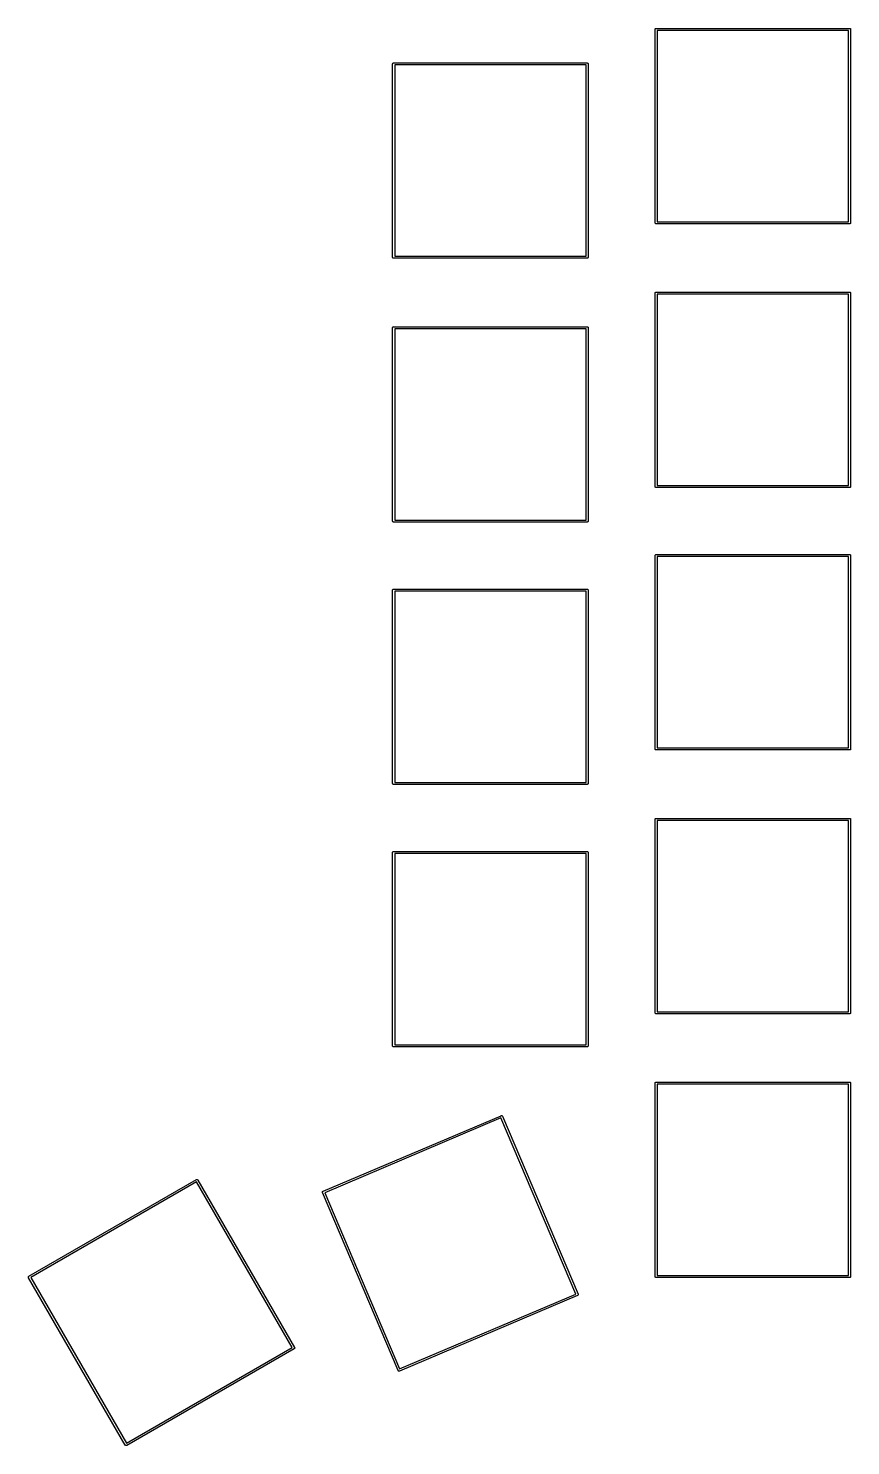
# Model space of a CAD drawing. Extents: x 45 to 223, y -143 to 45.
# Drawn here: x 87.1 to 146.6, y -143 to -40.4 of the extents above; entities that cross this region are included whole.
import ezdxf

# ---------------------------------------------------------------- set-up
doc = ezdxf.new("R2010")
doc.units = 0
doc.layers.add('BLACK', color=7, linetype='CONTINUOUS')

msp = doc.modelspace()

# ---------------------------------------------------------------- linework, layer by layer
at = {"layer": 'BLACK', "linetype": 'CONTINUOUS'}
for p, q in [((132.425, -40.5), (132.426, -40.4853)), ((132.425, -40.5037), (132.425, -40.5)), ((132.425, -54.4963), (132.425, -40.5037)), ((132.426, -40.4853), (132.43, -40.4712)), ((132.43, -40.4712), (132.437, -40.4581)), ((132.437, -40.4581), (132.447, -40.4467)), ((132.447, -40.4467), (132.458, -40.4373)), ((132.458, -40.4373), (132.471, -40.4304)), ((132.471, -40.4304), (132.485, -40.4261)), ((132.485, -40.4261), (132.496, -40.425)), ((132.496, -40.425), (132.5, -40.4246)), ((132.5, -40.4246), (132.504, -40.425)), ((132.504, -40.425), (146.496, -40.425)), ((132.575, -40.575), (132.575, -54.425)), ((146.425, -40.575), (132.575, -40.575)), ((146.425, -54.425), (146.425, -40.575)), ((146.496, -40.425), (146.5, -40.4246)), ((146.5, -40.4246), (146.504, -40.425)), ((146.504, -40.425), (146.515, -40.4261)), ((146.515, -40.4261), (146.529, -40.4304)), ((146.529, -40.4304), (146.542, -40.4373)), ((146.542, -40.4373), (146.553, -40.4467)), ((146.553, -40.4467), (146.563, -40.4581)), ((146.563, -40.4581), (146.57, -40.4712)), ((146.57, -40.4712), (146.574, -40.4853)), ((146.574, -40.4853), (146.575, -40.5)), ((146.575, -40.5), (146.575, -40.5037)), ((146.575, -40.5037), (146.575, -54.4963)), ((113.425, -43), (113.426, -42.9853)), ((113.425, -43.0037), (113.425, -43)), ((113.425, -56.9963), (113.425, -43.0037)), ((113.426, -42.9853), (113.43, -42.9712)), ((113.43, -42.9712), (113.437, -42.9581)), ((113.437, -42.9581), (113.447, -42.9467)), ((113.447, -42.9467), (113.458, -42.9373)), ((113.458, -42.9373), (113.471, -42.9304)), ((113.471, -42.9304), (113.485, -42.9261)), ((113.485, -42.9261), (113.496, -42.925)), ((113.496, -42.925), (113.5, -42.9246)), ((113.5, -42.9246), (113.504, -42.925)), ((113.504, -42.925), (127.496, -42.925)), ((113.575, -43.075), (113.575, -56.925)), ((127.425, -43.075), (113.575, -43.075)), ((127.425, -56.925), (127.425, -43.075)), ((127.496, -42.925), (127.5, -42.9246)), ((127.5, -42.9246), (127.504, -42.925)), ((127.504, -42.925), (127.515, -42.9261)), ((127.515, -42.9261), (127.529, -42.9304)), ((127.529, -42.9304), (127.542, -42.9373)), ((127.542, -42.9373), (127.553, -42.9467)), ((127.553, -42.9467), (127.563, -42.9581)), ((127.563, -42.9581), (127.57, -42.9712)), ((127.57, -42.9712), (127.574, -42.9853)), ((127.574, -42.9853), (127.575, -43)), ((127.575, -43), (127.575, -43.0037)), ((127.575, -43.0037), (127.575, -56.9963)), ((132.425, -54.5), (132.425, -54.4963)), ((132.426, -54.5147), (132.425, -54.5)), ((132.43, -54.5288), (132.426, -54.5147)), ((132.437, -54.5419), (132.43, -54.5288)), ((132.447, -54.5533), (132.437, -54.5419)), ((132.458, -54.5627), (132.447, -54.5533)), ((132.471, -54.5696), (132.458, -54.5627)), ((132.485, -54.5739), (132.471, -54.5696)), ((132.5, -54.5754), (132.485, -54.5739)), ((132.504, -54.575), (132.5, -54.5754)), ((146.496, -54.575), (132.504, -54.575)), ((132.575, -54.425), (146.425, -54.425)), ((146.5, -54.5754), (146.496, -54.575)), ((146.504, -54.575), (146.5, -54.5754)), ((146.515, -54.5739), (146.504, -54.575)), ((146.529, -54.5696), (146.515, -54.5739)), ((146.542, -54.5627), (146.529, -54.5696)), ((146.553, -54.5533), (146.542, -54.5627)), ((146.563, -54.5419), (146.553, -54.5533)), ((146.57, -54.5288), (146.563, -54.5419)), ((146.574, -54.5147), (146.57, -54.5288)), ((146.575, -54.5), (146.574, -54.5147)), ((146.575, -54.4963), (146.575, -54.5)), ((113.425, -57), (113.425, -56.9963)), ((113.426, -57.0147), (113.425, -57)), ((113.43, -57.0288), (113.426, -57.0147)), ((113.437, -57.0419), (113.43, -57.0288)), ((113.441, -57.0467), (113.437, -57.0419)), ((113.447, -57.0533), (113.441, -57.0467)), ((113.458, -57.0627), (113.447, -57.0533)), ((113.471, -57.0696), (113.458, -57.0627)), ((113.485, -57.0739), (113.471, -57.0696)), ((113.5, -57.0754), (113.485, -57.0739)), ((113.504, -57.075), (113.5, -57.0754)), ((127.496, -57.075), (113.504, -57.075)), ((113.575, -56.925), (127.425, -56.925)), ((127.5, -57.0754), (127.496, -57.075)), ((127.504, -57.075), (127.5, -57.0754)), ((127.515, -57.0739), (127.504, -57.075)), ((127.529, -57.0696), (127.515, -57.0739)), ((127.542, -57.0627), (127.529, -57.0696)), ((127.553, -57.0533), (127.542, -57.0627)), ((127.563, -57.0419), (127.553, -57.0533)), ((127.57, -57.0288), (127.563, -57.0419)), ((127.574, -57.0147), (127.57, -57.0288)), ((127.575, -57), (127.574, -57.0147)), ((127.575, -56.9963), (127.575, -57)), ((132.425, -59.6), (132.426, -59.5853)), ((132.425, -59.6037), (132.425, -59.6)), ((132.425, -73.5963), (132.425, -59.6037)), ((132.426, -59.5853), (132.43, -59.5712)), ((132.43, -59.5712), (132.437, -59.5581)), ((132.437, -59.5581), (132.447, -59.5467)), ((132.447, -59.5467), (132.458, -59.5373)), ((132.458, -59.5373), (132.471, -59.5304)), ((132.471, -59.5304), (132.485, -59.5261)), ((132.485, -59.5261), (132.496, -59.525)), ((132.496, -59.525), (132.5, -59.5246)), ((132.5, -59.5246), (132.504, -59.525)), ((132.504, -59.525), (146.496, -59.525)), ((132.575, -59.675), (132.575, -73.525)), ((146.425, -59.675), (132.575, -59.675)), ((146.425, -73.525), (146.425, -59.675)), ((146.496, -59.525), (146.5, -59.5246)), ((146.5, -59.5246), (146.504, -59.525)), ((146.504, -59.525), (146.515, -59.5261)), ((146.515, -59.5261), (146.529, -59.5304)), ((146.529, -59.5304), (146.542, -59.5373)), ((146.542, -59.5373), (146.553, -59.5467)), ((146.553, -59.5467), (146.563, -59.5581)), ((146.563, -59.5581), (146.57, -59.5712)), ((146.57, -59.5712), (146.574, -59.5853)), ((146.574, -59.5853), (146.575, -59.6)), ((146.575, -59.6), (146.575, -59.6037)), ((146.575, -59.6037), (146.575, -73.5963)), ((113.425, -62.1), (113.426, -62.0853)), ((113.425, -62.1037), (113.425, -62.1)), ((113.425, -76.0963), (113.425, -62.1037)), ((113.426, -62.0853), (113.43, -62.0712)), ((113.43, -62.0712), (113.437, -62.0581)), ((113.437, -62.0581), (113.447, -62.0467)), ((113.447, -62.0467), (113.458, -62.0373)), ((113.458, -62.0373), (113.471, -62.0304)), ((113.471, -62.0304), (113.485, -62.0261)), ((113.485, -62.0261), (113.496, -62.025)), ((113.496, -62.025), (113.5, -62.0246)), ((113.5, -62.0246), (113.504, -62.025)), ((113.504, -62.025), (127.496, -62.025)), ((113.575, -62.175), (113.575, -76.025)), ((127.425, -62.175), (113.575, -62.175)), ((127.425, -76.025), (127.425, -62.175)), ((127.496, -62.025), (127.5, -62.0246)), ((127.5, -62.0246), (127.504, -62.025)), ((127.504, -62.025), (127.515, -62.0261)), ((127.515, -62.0261), (127.529, -62.0304)), ((127.529, -62.0304), (127.542, -62.0373)), ((127.542, -62.0373), (127.553, -62.0467)), ((127.553, -62.0467), (127.563, -62.0581)), ((127.563, -62.0581), (127.57, -62.0712)), ((127.57, -62.0712), (127.574, -62.0853)), ((127.574, -62.0853), (127.575, -62.1)), ((127.575, -62.1), (127.575, -62.1037)), ((127.575, -62.1037), (127.575, -76.0963)), ((132.425, -73.6), (132.425, -73.5963)), ((132.426, -73.6147), (132.425, -73.6)), ((132.43, -73.6288), (132.426, -73.6147)), ((132.437, -73.6419), (132.43, -73.6288)), ((132.447, -73.6533), (132.437, -73.6419)), ((132.458, -73.6627), (132.447, -73.6533)), ((132.471, -73.6696), (132.458, -73.6627)), ((132.485, -73.6739), (132.471, -73.6696)), ((132.5, -73.6754), (132.485, -73.6739)), ((132.504, -73.675), (132.5, -73.6754)), ((146.496, -73.675), (132.504, -73.675)), ((132.575, -73.525), (146.425, -73.525)), ((146.5, -73.6754), (146.496, -73.675)), ((146.504, -73.675), (146.5, -73.6754)), ((146.515, -73.6739), (146.504, -73.675)), ((146.529, -73.6696), (146.515, -73.6739)), ((146.542, -73.6627), (146.529, -73.6696)), ((146.553, -73.6533), (146.542, -73.6627)), ((146.563, -73.6419), (146.553, -73.6533)), ((146.57, -73.6288), (146.563, -73.6419)), ((146.574, -73.6147), (146.57, -73.6288)), ((146.575, -73.6), (146.574, -73.6147)), ((146.575, -73.5963), (146.575, -73.6)), ((113.425, -76.1), (113.425, -76.0963)), ((113.426, -76.1147), (113.425, -76.1)), ((113.43, -76.1288), (113.426, -76.1147)), ((113.437, -76.1419), (113.43, -76.1288)), ((113.441, -76.1467), (113.437, -76.1419)), ((113.447, -76.1533), (113.441, -76.1467)), ((113.458, -76.1627), (113.447, -76.1533)), ((113.471, -76.1696), (113.458, -76.1627)), ((113.485, -76.1739), (113.471, -76.1696)), ((113.5, -76.1754), (113.485, -76.1739)), ((113.504, -76.175), (113.5, -76.1754)), ((127.496, -76.175), (113.504, -76.175)), ((113.575, -76.025), (127.425, -76.025)), ((127.5, -76.1754), (127.496, -76.175)), ((127.504, -76.175), (127.5, -76.1754)), ((127.515, -76.1739), (127.504, -76.175)), ((127.529, -76.1696), (127.515, -76.1739)), ((127.542, -76.1627), (127.529, -76.1696)), ((127.553, -76.1533), (127.542, -76.1627)), ((127.563, -76.1419), (127.553, -76.1533)), ((127.57, -76.1288), (127.563, -76.1419)), ((127.574, -76.1147), (127.57, -76.1288)), ((127.575, -76.1), (127.574, -76.1147)), ((127.575, -76.0963), (127.575, -76.1)), ((132.425, -78.6), (132.426, -78.5853)), ((132.425, -78.6037), (132.425, -78.6)), ((132.425, -92.5963), (132.425, -78.6037)), ((132.426, -78.5853), (132.43, -78.5712)), ((132.43, -78.5712), (132.437, -78.5581)), ((132.437, -78.5581), (132.447, -78.5467)), ((132.447, -78.5467), (132.458, -78.5373)), ((132.458, -78.5373), (132.471, -78.5304)), ((132.471, -78.5304), (132.485, -78.5261)), ((132.485, -78.5261), (132.496, -78.525)), ((132.496, -78.525), (132.5, -78.5246)), ((132.5, -78.5246), (132.504, -78.525)), ((132.504, -78.525), (146.496, -78.525)), ((132.575, -78.675), (132.575, -92.525)), ((146.425, -78.675), (132.575, -78.675)), ((146.425, -92.525), (146.425, -78.675)), ((146.496, -78.525), (146.5, -78.5246)), ((146.5, -78.5246), (146.504, -78.525)), ((146.504, -78.525), (146.515, -78.5261)), ((146.515, -78.5261), (146.529, -78.5304)), ((146.529, -78.5304), (146.542, -78.5373)), ((146.542, -78.5373), (146.553, -78.5467)), ((146.553, -78.5467), (146.563, -78.5581)), ((146.563, -78.5581), (146.57, -78.5712)), ((146.57, -78.5712), (146.574, -78.5853)), ((146.574, -78.5853), (146.575, -78.6)), ((146.575, -78.6), (146.575, -78.6037)), ((146.575, -78.6037), (146.575, -92.5963)), ((113.426, -81.0853), (113.43, -81.0712)), ((113.43, -81.0712), (113.437, -81.0581)), ((113.437, -81.0581), (113.447, -81.0467)), ((113.447, -81.0467), (113.458, -81.0373)), ((113.458, -81.0373), (113.471, -81.0304)), ((113.471, -81.0304), (113.485, -81.0261)), ((113.485, -81.0261), (113.496, -81.025)), ((113.496, -81.025), (113.5, -81.0246)), ((113.5, -81.0246), (113.504, -81.025)), ((113.504, -81.025), (127.496, -81.025)), ((127.496, -81.025), (127.5, -81.0246)), ((127.5, -81.0246), (127.504, -81.025)), ((127.504, -81.025), (127.515, -81.0261)), ((127.515, -81.0261), (127.529, -81.0304)), ((127.529, -81.0304), (127.542, -81.0373)), ((127.542, -81.0373), (127.553, -81.0467)), ((127.553, -81.0467), (127.563, -81.0581)), ((127.563, -81.0581), (127.57, -81.0712)), ((127.57, -81.0712), (127.574, -81.0853)), ((113.425, -81.1), (113.426, -81.0853)), ((113.425, -81.1037), (113.425, -81.1)), ((113.425, -95.0963), (113.425, -81.1037)), ((113.575, -81.175), (113.575, -95.025)), ((127.425, -81.175), (113.575, -81.175)), ((127.425, -95.025), (127.425, -81.175)), ((127.574, -81.0853), (127.575, -81.1)), ((127.575, -81.1), (127.575, -81.1037)), ((127.575, -81.1037), (127.575, -95.0963)), ((132.425, -92.6), (132.425, -92.5963)), ((132.426, -92.6147), (132.425, -92.6)), ((132.43, -92.6288), (132.426, -92.6147)), ((132.437, -92.6419), (132.43, -92.6288)), ((132.447, -92.6533), (132.437, -92.6419)), ((132.458, -92.6627), (132.447, -92.6533)), ((132.471, -92.6696), (132.458, -92.6627)), ((132.485, -92.6739), (132.471, -92.6696)), ((132.5, -92.6754), (132.485, -92.6739)), ((132.504, -92.675), (132.5, -92.6754)), ((146.496, -92.675), (132.504, -92.675)), ((132.575, -92.525), (146.425, -92.525)), ((146.5, -92.6754), (146.496, -92.675)), ((146.504, -92.675), (146.5, -92.6754)), ((146.515, -92.6739), (146.504, -92.675)), ((146.529, -92.6696), (146.515, -92.6739)), ((146.542, -92.6627), (146.529, -92.6696)), ((146.553, -92.6533), (146.542, -92.6627)), ((146.563, -92.6419), (146.553, -92.6533)), ((146.57, -92.6288), (146.563, -92.6419)), ((146.574, -92.6147), (146.57, -92.6288)), ((146.575, -92.6), (146.574, -92.6147)), ((146.575, -92.5963), (146.575, -92.6)), ((113.425, -95.1), (113.425, -95.0963)), ((113.426, -95.1147), (113.425, -95.1)), ((113.43, -95.1288), (113.426, -95.1147)), ((113.437, -95.1419), (113.43, -95.1288)), ((113.441, -95.1467), (113.437, -95.1419)), ((113.447, -95.1533), (113.441, -95.1467)), ((113.458, -95.1627), (113.447, -95.1533)), ((113.471, -95.1696), (113.458, -95.1627)), ((113.485, -95.1739), (113.471, -95.1696)), ((113.5, -95.1754), (113.485, -95.1739)), ((113.504, -95.175), (113.5, -95.1754)), ((127.496, -95.175), (113.504, -95.175)), ((113.575, -95.025), (127.425, -95.025)), ((127.5, -95.1754), (127.496, -95.175)), ((127.504, -95.175), (127.5, -95.1754)), ((127.515, -95.1739), (127.504, -95.175)), ((127.529, -95.1696), (127.515, -95.1739)), ((127.542, -95.1627), (127.529, -95.1696)), ((127.553, -95.1533), (127.542, -95.1627)), ((127.563, -95.1419), (127.553, -95.1533)), ((127.57, -95.1288), (127.563, -95.1419)), ((127.574, -95.1147), (127.57, -95.1288)), ((127.575, -95.1), (127.574, -95.1147)), ((127.575, -95.0963), (127.575, -95.1)), ((132.425, -97.7), (132.426, -97.6853)), ((132.425, -97.7037), (132.425, -97.7)), ((132.425, -111.696), (132.425, -97.7037)), ((132.426, -97.6853), (132.43, -97.6712)), ((132.43, -97.6712), (132.437, -97.6581)), ((132.437, -97.6581), (132.447, -97.6467)), ((132.447, -97.6467), (132.458, -97.6373)), ((132.458, -97.6373), (132.471, -97.6304)), ((132.471, -97.6304), (132.485, -97.6261)), ((132.485, -97.6261), (132.496, -97.625)), ((132.496, -97.625), (132.5, -97.6246)), ((132.5, -97.6246), (132.504, -97.625)), ((132.504, -97.625), (146.496, -97.625)), ((132.575, -97.775), (132.575, -111.625)), ((146.425, -97.775), (132.575, -97.775)), ((146.425, -111.625), (146.425, -97.775)), ((146.496, -97.625), (146.5, -97.6246)), ((146.5, -97.6246), (146.504, -97.625)), ((146.504, -97.625), (146.515, -97.6261)), ((146.515, -97.6261), (146.529, -97.6304)), ((146.529, -97.6304), (146.542, -97.6373)), ((146.542, -97.6373), (146.553, -97.6467)), ((146.553, -97.6467), (146.563, -97.6581)), ((146.563, -97.6581), (146.57, -97.6712)), ((146.57, -97.6712), (146.574, -97.6853)), ((146.574, -97.6853), (146.575, -97.7)), ((146.575, -97.7), (146.575, -97.7037)), ((146.575, -97.7037), (146.575, -111.696)), ((113.425, -100.1), (113.426, -100.085)), ((113.425, -100.104), (113.425, -100.1)), ((113.425, -114.096), (113.425, -100.104)), ((113.426, -100.085), (113.43, -100.071)), ((113.43, -100.071), (113.437, -100.058)), ((113.437, -100.058), (113.447, -100.047)), ((113.447, -100.047), (113.458, -100.037)), ((113.458, -100.037), (113.471, -100.03)), ((113.471, -100.03), (113.485, -100.026)), ((113.485, -100.026), (113.496, -100.025)), ((113.496, -100.025), (113.5, -100.025)), ((113.5, -100.025), (113.504, -100.025)), ((113.504, -100.025), (127.496, -100.025)), ((113.575, -100.175), (113.575, -114.025)), ((127.425, -100.175), (113.575, -100.175)), ((127.425, -114.025), (127.425, -100.175)), ((127.496, -100.025), (127.5, -100.025)), ((127.5, -100.025), (127.504, -100.025)), ((127.504, -100.025), (127.515, -100.026)), ((127.515, -100.026), (127.529, -100.03)), ((127.529, -100.03), (127.542, -100.037)), ((127.542, -100.037), (127.553, -100.047)), ((127.553, -100.047), (127.563, -100.058)), ((127.563, -100.058), (127.57, -100.071)), ((127.57, -100.071), (127.574, -100.085)), ((127.574, -100.085), (127.575, -100.1)), ((127.575, -100.1), (127.575, -100.104)), ((127.575, -100.104), (127.575, -114.096)), ((132.425, -111.7), (132.425, -111.696)), ((132.426, -111.715), (132.425, -111.7)), ((132.43, -111.729), (132.426, -111.715)), ((132.437, -111.742), (132.43, -111.729)), ((132.447, -111.753), (132.437, -111.742)), ((132.458, -111.763), (132.447, -111.753)), ((132.471, -111.77), (132.458, -111.763)), ((132.485, -111.774), (132.471, -111.77)), ((132.5, -111.775), (132.485, -111.774)), ((132.504, -111.775), (132.5, -111.775)), ((146.496, -111.775), (132.504, -111.775)), ((132.575, -111.625), (146.425, -111.625)), ((146.5, -111.775), (146.496, -111.775)), ((146.504, -111.775), (146.5, -111.775)), ((146.515, -111.774), (146.504, -111.775)), ((146.529, -111.77), (146.515, -111.774)), ((146.542, -111.763), (146.529, -111.77)), ((146.553, -111.753), (146.542, -111.763)), ((146.563, -111.742), (146.553, -111.753)), ((146.57, -111.729), (146.563, -111.742)), ((146.574, -111.715), (146.57, -111.729)), ((146.575, -111.7), (146.574, -111.715)), ((146.575, -111.696), (146.575, -111.7)), ((113.425, -114.1), (113.425, -114.096)), ((113.426, -114.115), (113.425, -114.1)), ((113.43, -114.129), (113.426, -114.115)), ((113.437, -114.142), (113.43, -114.129)), ((113.441, -114.147), (113.437, -114.142)), ((113.447, -114.153), (113.441, -114.147)), ((113.458, -114.163), (113.447, -114.153)), ((113.471, -114.17), (113.458, -114.163)), ((113.485, -114.174), (113.471, -114.17)), ((113.5, -114.175), (113.485, -114.174)), ((113.504, -114.175), (113.5, -114.175)), ((127.496, -114.175), (113.504, -114.175)), ((113.575, -114.025), (127.425, -114.025)), ((127.5, -114.175), (127.496, -114.175)), ((127.504, -114.175), (127.5, -114.175)), ((127.515, -114.174), (127.504, -114.175)), ((127.529, -114.17), (127.515, -114.174)), ((127.542, -114.163), (127.529, -114.17)), ((127.553, -114.153), (127.542, -114.163)), ((127.563, -114.142), (127.553, -114.153)), ((127.57, -114.129), (127.563, -114.142)), ((127.574, -114.115), (127.57, -114.129)), ((127.575, -114.1), (127.574, -114.115)), ((127.575, -114.096), (127.575, -114.1)), ((132.425, -116.8), (132.426, -116.785)), ((132.425, -116.804), (132.425, -116.8)), ((132.425, -130.796), (132.425, -116.804)), ((132.426, -116.785), (132.43, -116.771)), ((132.43, -116.771), (132.437, -116.758)), ((132.437, -116.758), (132.447, -116.747)), ((132.447, -116.747), (132.458, -116.737)), ((132.458, -116.737), (132.471, -116.73)), ((132.471, -116.73), (132.485, -116.726)), ((132.485, -116.726), (132.496, -116.725)), ((132.496, -116.725), (132.5, -116.725)), ((132.5, -116.725), (132.504, -116.725)), ((132.504, -116.725), (146.496, -116.725)), ((132.575, -116.875), (132.575, -130.725)), ((146.425, -116.875), (132.575, -116.875)), ((146.425, -130.725), (146.425, -116.875)), ((146.496, -116.725), (146.5, -116.725)), ((146.5, -116.725), (146.504, -116.725)), ((146.504, -116.725), (146.515, -116.726)), ((146.515, -116.726), (146.529, -116.73)), ((146.529, -116.73), (146.542, -116.737)), ((146.542, -116.737), (146.553, -116.747)), ((146.553, -116.747), (146.563, -116.758)), ((146.563, -116.758), (146.57, -116.771)), ((146.57, -116.771), (146.574, -116.785)), ((146.574, -116.785), (146.575, -116.8)), ((146.575, -116.8), (146.575, -116.804)), ((146.575, -116.804), (146.575, -130.796)), ((108.395, -124.621), (121.276, -119.154)), ((121.269, -119.32), (108.52, -124.731)), ((126.68, -132.069), (121.269, -119.32)), ((121.276, -119.154), (121.279, -119.152)), ((121.279, -119.152), (121.287, -119.15)), ((121.287, -119.15), (121.293, -119.148)), ((121.293, -119.148), (121.308, -119.146)), ((121.308, -119.146), (121.308, -119.146)), ((121.308, -119.146), (121.322, -119.147)), ((121.322, -119.147), (121.337, -119.151)), ((121.337, -119.151), (121.35, -119.158)), ((121.35, -119.158), (121.361, -119.168)), ((121.361, -119.168), (121.371, -119.179)), ((121.371, -119.179), (121.378, -119.192)), ((121.378, -119.192), (121.379, -119.195)), ((121.379, -119.195), (126.846, -132.076)), ((87.1035, -130.781), (99.2215, -123.785)), ((99.2347, -123.95), (87.2403, -130.875)), ((99.2215, -123.785), (99.2245, -123.783)), ((99.2245, -123.783), (99.2279, -123.781)), ((99.2279, -123.781), (99.238, -123.776)), ((99.2279, -123.781), (99.2279, -123.781)), ((106.16, -135.945), (99.2347, -123.95)), ((99.238, -123.776), (99.2413, -123.776)), ((99.2413, -123.776), (99.2523, -123.773)), ((99.2523, -123.773), (99.2666, -123.773)), ((99.2666, -123.773), (99.2671, -123.773)), ((99.2671, -123.773), (99.2671, -123.773)), ((99.2671, -123.773), (99.2817, -123.775)), ((99.2817, -123.775), (99.2955, -123.78)), ((99.2955, -123.78), (99.3081, -123.788)), ((99.3081, -123.788), (99.3188, -123.798)), ((99.3188, -123.798), (99.3216, -123.802)), ((99.3216, -123.802), (99.3274, -123.81)), ((99.3274, -123.81), (99.329, -123.814)), ((99.329, -123.814), (106.325, -135.932)), ((108.346, -124.692), (108.347, -124.678)), ((108.348, -124.707), (108.346, -124.692)), ((108.347, -124.678), (108.351, -124.663)), ((108.352, -124.721), (108.348, -124.707)), ((108.351, -124.663), (108.358, -124.65)), ((108.354, -124.724), (108.352, -124.721)), ((113.821, -137.605), (108.354, -124.724)), ((108.358, -124.65), (108.368, -124.639)), ((108.368, -124.639), (108.379, -124.629)), ((108.379, -124.629), (108.38, -124.629)), ((108.38, -124.629), (108.392, -124.622)), ((108.392, -124.622), (108.395, -124.621)), ((108.52, -124.731), (113.931, -137.48)), ((87.0626, -130.843), (87.065, -130.828)), ((87.0631, -130.858), (87.0626, -130.843)), ((87.0665, -130.872), (87.0631, -130.858)), ((87.065, -130.828), (87.0702, -130.814)), ((87.068, -130.875), (87.0665, -130.872)), ((87.0726, -130.886), (87.068, -130.875)), ((87.0702, -130.814), (87.078, -130.802)), ((87.0747, -130.889), (87.0726, -130.886)), ((94.071, -143.007), (87.0747, -130.889)), ((87.078, -130.802), (87.0881, -130.791)), ((87.0881, -130.791), (87.1001, -130.783)), ((87.1001, -130.783), (87.1035, -130.781)), ((87.2403, -130.875), (94.1653, -142.87)), ((132.425, -130.8), (132.425, -130.796)), ((132.426, -130.815), (132.425, -130.8)), ((132.43, -130.829), (132.426, -130.815)), ((132.437, -130.842), (132.43, -130.829)), ((132.447, -130.853), (132.437, -130.842)), ((132.458, -130.863), (132.447, -130.853)), ((132.471, -130.87), (132.458, -130.863)), ((132.485, -130.874), (132.471, -130.87)), ((132.5, -130.875), (132.485, -130.874)), ((132.504, -130.875), (132.5, -130.875)), ((146.496, -130.875), (132.504, -130.875)), ((132.575, -130.725), (146.425, -130.725)), ((146.5, -130.875), (146.496, -130.875)), ((146.504, -130.875), (146.5, -130.875)), ((146.515, -130.874), (146.504, -130.875)), ((146.529, -130.87), (146.515, -130.874)), ((146.542, -130.863), (146.529, -130.87)), ((146.553, -130.853), (146.542, -130.863)), ((146.563, -130.842), (146.553, -130.853)), ((146.57, -130.829), (146.563, -130.842)), ((146.574, -130.815), (146.57, -130.829)), ((146.575, -130.8), (146.574, -130.815)), ((146.575, -130.796), (146.575, -130.8)), ((126.805, -132.179), (113.924, -137.646)), ((113.931, -137.48), (126.68, -132.069)), ((126.808, -132.178), (126.805, -132.179)), ((126.811, -132.176), (126.808, -132.178)), ((126.821, -132.171), (126.811, -132.176)), ((126.811, -132.176), (126.811, -132.176)), ((126.832, -132.161), (126.821, -132.171)), ((126.842, -132.15), (126.832, -132.161)), ((126.849, -132.137), (126.842, -132.15)), ((126.846, -132.076), (126.848, -132.079)), ((126.848, -132.079), (126.849, -132.082)), ((126.849, -132.082), (126.849, -132.082)), ((126.849, -132.082), (126.852, -132.093)), ((126.853, -132.122), (126.849, -132.137)), ((126.852, -132.093), (126.852, -132.093)), ((126.852, -132.093), (126.854, -132.108)), ((126.854, -132.108), (126.853, -132.122)), ((94.1653, -142.87), (106.16, -135.945)), ((106.297, -136.039), (94.1785, -143.035)), ((106.3, -136.037), (106.297, -136.039)), ((106.303, -136.035), (106.3, -136.037)), ((106.312, -136.029), (106.303, -136.035)), ((106.303, -136.035), (106.303, -136.035)), ((106.322, -136.018), (106.312, -136.029)), ((106.33, -136.006), (106.322, -136.018)), ((106.325, -135.932), (106.327, -135.934)), ((106.327, -135.934), (106.329, -135.938)), ((106.329, -135.938), (106.329, -135.938)), ((106.329, -135.938), (106.334, -135.948)), ((106.335, -135.992), (106.33, -136.006)), ((106.334, -135.948), (106.334, -135.948)), ((106.334, -135.948), (106.337, -135.962)), ((106.337, -135.977), (106.335, -135.992)), ((106.337, -135.962), (106.337, -135.977)), ((113.822, -137.608), (113.821, -137.605)), ((113.824, -137.611), (113.822, -137.608)), ((113.829, -137.621), (113.824, -137.611)), ((113.824, -137.611), (113.824, -137.611)), ((113.839, -137.632), (113.829, -137.621)), ((113.85, -137.642), (113.839, -137.632)), ((113.863, -137.649), (113.85, -137.642)), ((113.878, -137.653), (113.863, -137.649)), ((113.892, -137.654), (113.878, -137.653)), ((113.907, -137.652), (113.892, -137.654)), ((113.918, -137.649), (113.907, -137.652)), ((113.921, -137.648), (113.918, -137.649)), ((113.918, -137.649), (113.918, -137.649)), ((113.924, -137.646), (113.921, -137.648)), ((94.0726, -143.01), (94.071, -143.007)), ((94.0747, -143.013), (94.0726, -143.01)), ((94.0812, -143.022), (94.0747, -143.013)), ((94.0747, -143.013), (94.0747, -143.013)), ((94.0919, -143.032), (94.0812, -143.022)), ((94.0997, -143.037), (94.0919, -143.032)), ((94.1045, -143.04), (94.0997, -143.037)), ((94.1183, -143.045), (94.1045, -143.04)), ((94.13, -143.047), (94.1183, -143.045)), ((94.1329, -143.047), (94.13, -143.047)), ((94.1477, -143.047), (94.1329, -143.047)), ((94.1329, -143.047), (94.1329, -143.047)), ((94.162, -143.044), (94.1477, -143.047)), ((94.1721, -143.039), (94.162, -143.044)), ((94.1755, -143.037), (94.1721, -143.039)), ((94.1721, -143.039), (94.1721, -143.039)), ((94.1785, -143.035), (94.1755, -143.037))]:
    msp.add_line(p, q, dxfattribs=at)

doc.saveas('drawing.dxf')
